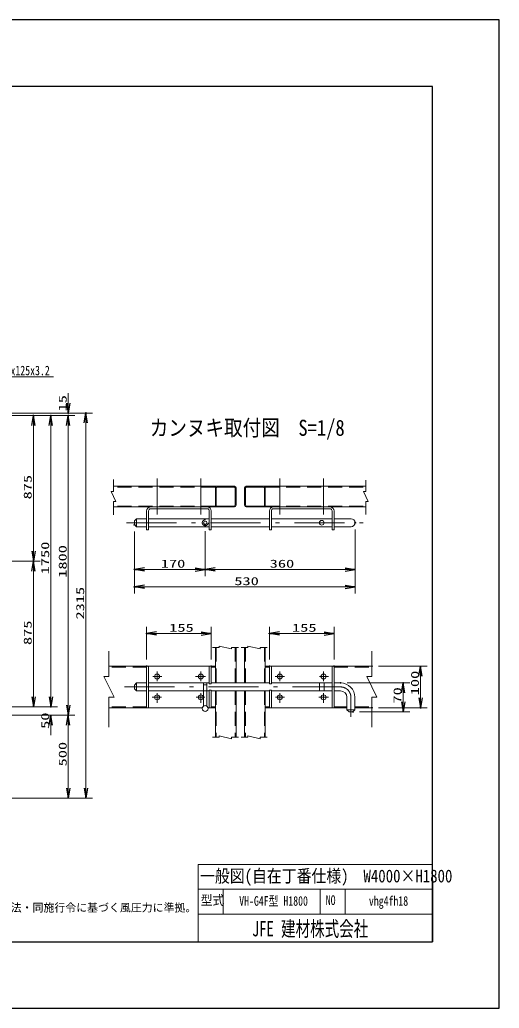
# Model space of a CAD drawing. Units: millimetres, scale not verified, with parts at other scales. Extents: x -4200 to 4200, y -2970 to 2970.
# Drawn here: x 1321 to 4200, y -2970 to 2970 of the extents above; entities that cross this region are included whole.
import ezdxf
from ezdxf.enums import TextEntityAlignment as Align

# ---------------------------------------------------------------- set-up
doc = ezdxf.new("R2010")
doc.units = ezdxf.units.MM
doc.header["$LTSCALE"] = 10
doc.header["$PDMODE"] = 32
doc.header["$PDSIZE"] = 5
doc.linetypes.add('USER1', pattern=[50.5, 30, -9, 2.5, -9])
doc.linetypes.add('USER2', pattern=[12.6, 8.4, -4.2])
for name, color, linetype, lineweight in [('0-0_1', 7, 'Continuous', 9), ('0-1_2', 4, 'Continuous', 18), ('0-2_0', 7, 'Continuous', 25), ('0-8_22', 7, 'Continuous', 9), ('0-A_D-TTL-TXT', 2, 'Continuous', 25)]:
    doc.layers.add(name, color=color, linetype=linetype, lineweight=lineweight)
for name, color, linetype in [('0-3_Defpoints', 7, 'Continuous'), ('0-7_32', 7, 'Continuous'), ('0-9_33', 3, 'Continuous')]:
    doc.layers.add(name, color=color, linetype=linetype)
doc.styles.add('ＭＳ ゴシック', font='')
doc.styles.get('ＭＳ ゴシック').set_extended_font_data('MS Gothic')

# ---------------------------------------------------------------- blocks, each defined once
blk = doc.blocks.new('_OPEN')
at = {"layer": '0-2_0'}
blk.add_line((-10, 1.667), (0, 0), dxfattribs=at)
blk.add_lwpolyline([(-10, -1.667), (0, 0), (-10, 0)], dxfattribs=at)

msp = doc.modelspace()

# ---------------------------------------------------------------- linework, layer by layer
at = {"layer": '0-0_1', "lineweight": 30}
for p, q in [((4199.95, -2969.73), (4199.95, 2969.77)), ((3799.45, 2569.77), (-3799.55, 2569.77)), ((3799.45, 2569.77), (3799.95, 2569.27)), ((3799.95, -2569.73), (3799.95, 2569.27)), ((3799.95, -2201.94), (3799.95, -2570.23)), ((-3799.55, -2570.23), (3799.45, -2570.23)), ((3799.95, -2569.73), (3799.45, -2570.23)), ((-4200.05, -2969.73), (4199.95, -2969.73))]:
    msp.add_line(p, q, dxfattribs=at)
at = {"layer": '0-0_1'}
for p, q in [((1007.58, 825.17), (1522.87, 825.17)), ((2506.08, 167.33), (1883.22, 167.33)), ((2495.33, 53.08), (2495.33, 156.58)), ((2501.08, 53.08), (2501.08, 156.58)), ((2506.08, 167.33), (2609.58, 167.33)), ((2506.08, 161.58), (2609.58, 161.58)), ((2614.58, 156.58), (2614.58, 53.08)), ((2620.33, 156.58), (2620.33, 53.08)), ((2670.33, 156.58), (2670.33, 53.08)), ((2676.08, 156.58), (2676.08, 53.08)), ((2784.58, 167.33), (2681.08, 167.33)), ((2784.58, 161.58), (2681.08, 161.58)), ((2784.58, 167.33), (3399.41, 167.33)), ((2789.58, 53.08), (2789.58, 156.58)), ((2795.33, 53.08), (2795.33, 156.58)), ((2506.08, 42.33), (1883.22, 42.33)), ((2082.8, 18.58), (2082.8, -95.17)), ((2094.05, 18.58), (2094.05, -95.17)), ((2446.55, 42.33), (2106.55, 42.33)), ((2446.55, 31.08), (2106.55, 31.08)), ((2459.05, -95.17), (2459.05, 18.58)), ((2470.3, -95.17), (2470.3, 18.58)), ((2609.58, 48.08), (2506.08, 48.08)), ((2609.58, 42.33), (2506.08, 42.33)), ((2681.08, 48.08), (2784.58, 48.08)), ((2681.08, 42.33), (2784.58, 42.33)), ((2784.58, 42.33), (3399.41, 42.33)), ((2820.35, -95.17), (2820.35, 18.58)), ((2831.6, -95.17), (2831.6, 18.58)), ((2845.6, 42.33), (3147.58, 42.33)), ((2845.6, 31.08), (3185.6, 31.08)), ((3146.08, 42.33), (3184.1, 42.33)), ((3196.6, 18.58), (3196.6, -95.17)), ((3207.85, 18.58), (3207.85, -95.17)), ((2009.26, -41.42), (2021.76, -28.92)), ((2009.26, -63.92), (2009.26, -41.42)), ((2021.76, -28.92), (2082.8, -28.92)), ((2094.05, -28.92), (2459.05, -28.92)), ((2470.3, -28.92), (2820.35, -28.92)), ((2831.6, -28.92), (3196.6, -28.92)), ((3207.85, -28.92), (3310.51, -28.92)), ((2021.76, -76.42), (2082.8, -76.42)), ((2094.05, -95.17), (2082.8, -95.17)), ((2094.05, -76.42), (2459.05, -76.42)), ((2470.3, -95.17), (2459.05, -95.17)), ((2470.3, -76.42), (2820.35, -76.42)), ((2820.35, -95.17), (2831.6, -95.17)), ((2831.6, -76.42), (3196.6, -76.42)), ((3196.6, -95.17), (3207.85, -95.17)), ((3207.85, -76.42), (3310.51, -76.42)), ((2495.33, -802.19), (2495.33, -1015.26)), ((2620.33, -802.19), (2620.33, -1015.26)), ((2670.33, -802.19), (2670.33, -1015.26)), ((2795.33, -802.19), (2795.33, -1014.01)), ((2495.33, -914.01), (1856.65, -914.01)), ((2094.05, -914.01), (2094.05, -1164.01)), ((2459.05, -1020.26), (2459.05, -914.01)), ((2795.33, -914.01), (3434.89, -914.01)), ((2831.6, -1020.26), (2831.6, -914.01)), ((3196.6, -914.01), (3196.6, -1164.01)), ((2009.26, -1027.76), (2021.76, -1015.26)), ((2009.26, -1050.26), (2009.26, -1027.76)), ((2021.76, -1062.76), (2009.26, -1050.26)), ((2021.76, -1015.26), (2082.8, -1015.26)), ((2094.05, -1015.26), (2459.05, -1015.26)), ((2094.05, -1062.76), (2459.05, -1062.76)), ((2424.26, -1064.01), (2424.26, -1154.65)), ((2444.26, -1064.01), (2444.26, -1154.65)), ((2459.05, -1020.26), (2470.3, -1020.26)), ((2459.05, -1057.76), (2470.3, -1057.76)), ((2459.05, -1164.01), (2459.05, -1057.76)), ((2470.3, -1015.26), (2820.35, -1015.26)), ((2470.3, -1062.76), (2820.35, -1062.76)), ((2495.33, -1062.76), (2495.33, -1341.52)), ((2620.33, -1062.76), (2620.33, -1341.52)), ((2670.33, -1062.76), (2670.33, -1341.52)), ((2795.33, -1064.01), (2795.33, -1341.52)), ((2820.35, -1020.26), (2831.6, -1020.26)), ((2820.35, -1057.76), (2831.6, -1057.76)), ((2831.6, -1015.26), (3196.6, -1015.26)), ((2831.6, -1164.01), (2831.6, -1057.76)), ((2831.6, -1062.76), (3196.6, -1062.76)), ((3207.85, -1015.26), (3246.76, -1015.26)), ((3207.85, -1062.76), (3246.76, -1062.76)), ((3285.51, -1101.51), (3285.51, -1176.51)), ((3333.01, -1101.51), (3333.01, -1176.51)), ((2417.49, -1164.01), (1856.65, -1164.01)), ((2495.33, -1164.01), (2451.03, -1164.01)), ((2795.33, -1164.01), (3285.51, -1164.01)), ((3285.51, -1176.51), (3333.01, -1176.51)), ((3285.51, -1176.51), (3298.01, -1189.01)), ((3320.51, -1189.01), (3333.01, -1176.51)), ((3333.01, -1164.01), (3434.89, -1164.01)), ((3320.51, -1189.01), (3298.01, -1189.01))]:
    msp.add_line(p, q, dxfattribs=at)
at = {"layer": '0-0_1', "linetype": 'USER1'}
for p, q in [((2145.3, -2.86), (2145.3, 212.47)), ((2407.8, -2.86), (2407.8, 212.47)), ((2882.85, -2.86), (2882.85, 212.47)), ((3145.35, -2.86), (3145.35, 212.47)), ((1961.37, -52.67), (3382.14, -52.67)), ((2145.3, -1003.46), (2145.3, -947.17)), ((2407.8, -1003.46), (2407.8, -947.17)), ((2882.85, -1003.46), (2882.85, -947.17)), ((3145.35, -1003.46), (3145.35, -947.17)), ((2173.7, -976.51), (2119.17, -976.51)), ((2437.02, -976.51), (2376.26, -976.51)), ((2854.84, -976.51), (2909.76, -976.51)), ((3120.11, -976.51), (3175.03, -976.51)), ((1949.32, -1039.01), (3244.53, -1039.01)), ((2171.36, -1101.51), (2115.66, -1101.51)), ((2145.3, -1135.17), (2145.3, -1076.01)), ((2433.13, -1101.51), (2380.15, -1101.51)), ((2407.8, -1135.17), (2407.8, -1076.01)), ((2856.01, -1101.51), (2911.52, -1101.51)), ((2882.85, -1135.17), (2882.85, -1076.01)), ((3117.19, -1101.51), (3175.03, -1101.51)), ((3145.35, -1135.17), (3145.35, -1076.01)), ((3309.26, -1101.51), (3309.26, -1219.29))]:
    msp.add_line(p, q, dxfattribs=at)
at = {"layer": '0-0_1', "linetype": 'USER2'}
for p, q in [((2496.56, 161.58), (1883.22, 161.58)), ((2794.09, 161.58), (3399.41, 161.58)), ((2496.56, 48.08), (1883.22, 48.08)), ((2794.09, 48.08), (3399.41, 48.08)), ((2501.08, -802.19), (2501.08, -1015.26)), ((2614.58, -802.19), (2614.58, -1015.26)), ((2676.08, -802.19), (2676.08, -1015.26)), ((2789.58, -802.19), (2789.58, -1015.26)), ((2082.8, -919.76), (1856.65, -919.76)), ((2495.33, -919.76), (2470.3, -919.76)), ((2795.33, -919.76), (2820.35, -919.76)), ((3207.85, -919.76), (3434.89, -919.76)), ((2424.26, -1015.26), (2424.26, -1064.01)), ((2444.26, -1026.51), (2424.26, -1026.51)), ((2444.26, -1064.01), (2444.26, -1015.26)), ((2501.08, -1062.76), (2501.08, -1341.52)), ((2614.58, -1062.76), (2614.58, -1341.52)), ((2676.08, -1062.76), (2676.08, -1341.52)), ((2789.58, -1062.76), (2789.58, -1341.52)), ((3120.51, -1015.26), (3120.51, -1062.76)), ((3148.01, -1015.26), (3148.01, -1062.76)), ((2082.8, -1158.26), (1856.65, -1158.26)), ((2495.33, -1158.26), (2470.3, -1158.26)), ((2795.33, -1158.26), (2820.35, -1158.26)), ((3207.85, -1158.26), (3285.51, -1158.26)), ((3333.01, -1158.26), (3434.89, -1158.26))]:
    msp.add_line(p, q, dxfattribs=at)
at = {"layer": '0-0_1', "lineweight": 30}
msp.add_lwpolyline([(4199.95, -2969.73), (4199.95, 2969.77), (-4200.05, 2969.77)], dxfattribs=at)
at = {"layer": '0-0_1'}
for points in [[(1883.22, 206.5), (1883.22, 134.37), (1868.9, 134.37), (1897.55, 75.25), (1883.22, 75.25), (1883.22, -5.94)], [(3399.41, 202.37), (3399.41, 134.37), (3385.09, 134.37), (3413.73, 75.25), (3399.41, 75.25), (3399.41, -2.44)], [(2021.76, -28.92), (2021.76, -76.42), (2009.26, -63.92)], [(1856.65, -823.74), (1856.65, -976.8), (1825.87, -976.8), (1887.43, -1101.21), (1856.65, -1101.21), (1856.65, -1280.6)], [(2477.8, -802.19), (2518.76, -802.19), (2518.76, -793.24), (2592.42, -811.14), (2592.42, -802.19), (2634.07, -802.19)], [(2650.08, -802.19), (2691.03, -802.19), (2691.03, -793.24), (2764.69, -811.14), (2764.69, -802.19), (2806.34, -802.19)], [(3434.89, -823.74), (3434.89, -976.8), (3404.11, -976.8), (3465.67, -1101.21), (3434.89, -1101.21), (3434.89, -1280.6)], [(2470.3, -1020.26), (2470.3, -914.01), (2082.8, -914.01), (2082.8, -1164.01), (2417.49, -1164.01)], [(2820.35, -1020.26), (2820.35, -914.01), (3207.85, -914.01), (3207.85, -1164.01), (2820.35, -1164.01), (2820.35, -1057.76)], [(2021.76, -1015.26), (2021.76, -1062.76), (2082.8, -1062.76)], [(2451.03, -1164.01), (2470.3, -1164.01), (2470.3, -1057.76)], [(2477.8, -1341.52), (2518.76, -1341.52), (2518.76, -1332.57), (2592.42, -1350.48), (2592.42, -1341.52), (2634.07, -1341.52)], [(2650.08, -1341.52), (2691.03, -1341.52), (2691.03, -1332.57), (2764.69, -1350.48), (2764.69, -1341.52), (2806.34, -1341.52)]]:
    msp.add_lwpolyline(points, dxfattribs=at)
at = {"layer": '0-0_1', "linetype": 'USER2'}
msp.add_circle((2434.25, -52.89), 17.5, dxfattribs=at)
at = {"layer": '0-0_1'}
for centre, radius in [((2434.26, -52.67), 10), ((3134.26, -52.67), 13.75), ((2145.3, -976.51), 15), ((2407.8, -976.51), 15), ((2882.85, -976.51), 15), ((3145.35, -976.51), 15), ((2145.3, -1101.51), 15), ((2407.8, -1101.51), 15), ((2882.85, -1101.51), 15), ((3145.35, -1101.51), 15), ((2434.26, -1169.01), 17.5)]:
    msp.add_circle(centre, radius, dxfattribs=at)
for centre, radius, start, end in [((2506.08, 156.58), 10.75, 90, 180), ((2506.08, 156.58), 5, 90, 180), ((2609.58, 156.58), 10.75, 0, 90), ((2609.58, 156.58), 5, 0, 90), ((2681.08, 156.58), 10.75, 90, 180), ((2681.08, 156.58), 5, 90, 180), ((2784.58, 156.58), 10.75, 0, 90), ((2784.58, 156.58), 5, 0, 90), ((2106.55, 18.58), 23.75, 90, 180), ((2106.55, 18.58), 12.5, 90, 180), ((2446.55, 18.58), 23.75, 0, 90), ((2446.55, 18.58), 12.5, 0, 90), ((2506.08, 53.08), 10.75, 180, 270), ((2506.08, 53.08), 5, 180, 270), ((2609.58, 53.08), 5, 270, 0), ((2609.58, 53.08), 10.75, 270, 0), ((2681.08, 53.08), 10.75, 180, 270), ((2681.08, 53.08), 5, 180, 270), ((2784.58, 53.08), 10.75, 270, 0), ((2784.58, 53.08), 5, 270, 0), ((2844.1, 18.58), 23.75, 90, 180), ((2844.1, 18.58), 12.5, 90, 180), ((3184.1, 18.58), 23.75, 0, 90), ((3184.1, 18.58), 12.5, 0, 90), ((3310.51, -52.67), 23.75, 270, 90), ((3246.76, -1101.51), 86.25, 0, 90), ((3246.76, -1101.51), 38.75, 0, 90)]:
    msp.add_arc(centre, radius, start, end, dxfattribs=at)
at = {"layer": '0-0_1', "linetype": 'USER1'}
msp.add_arc((3246.76, -1101.51), 62.5, 0, 90, dxfattribs=at)
at = {"layer": '0-1_2'}
for p, q in [((1612.42, 666.88), (1612.42, 726.88)), ((889.92, 606.88), (1757.42, 606.88)), ((889.92, 606.88), (1652.42, 606.88)), ((744.92, 591.88), (1442.42, 591.88)), ((744.92, 591.88), (1652.42, 591.88)), ((764.92, 591.88), (1547.42, 591.88)), ((784.92, 591.88), (1652.42, 591.88)), ((1717.42, -1648.12), (1717.42, 546.88)), ((1402.42, -223.12), (1402.42, 531.88)), ((1507.42, -1098.12), (1507.42, 531.88)), ((1612.42, -1148.12), (1612.42, 531.88)), ((1612.42, 531.88), (1612.42, 471.88)), ((2009.26, -105.17), (2009.26, -372.69)), ((2009.26, -105.17), (2009.26, -477.69)), ((2434.26, -102.67), (2434.26, -372.69)), ((2434.26, -102.67), (2434.26, -372.69)), ((3334.26, -92.43), (3334.26, -477.69)), ((3334.26, -92.67), (3334.26, -372.69)), ((827.42, -283.12), (1442.42, -283.12)), ((928.84, -283.12), (1442.42, -283.12)), ((1402.42, -1098.12), (1402.42, -343.12)), ((2374.26, -332.69), (2069.26, -332.69)), ((3274.26, -332.69), (2494.26, -332.69)), ((3274.26, -437.69), (2069.26, -437.69)), ((2082.8, -874.01), (2082.8, -677.77)), ((2470.3, -874.01), (2470.3, -677.77)), ((2820.35, -874.01), (2820.35, -677.77)), ((3207.85, -874.01), (3207.85, -677.77)), ((2410.3, -717.77), (2142.8, -717.77)), ((3147.85, -717.77), (2880.35, -717.77)), ((3474.89, -914.01), (3767.93, -914.01)), ((3727.93, -974.01), (3727.93, -1104.01)), ((1507.42, -1098.12), (1507.42, -1038.12)), ((3286.76, -1014.01), (3662.93, -1014.01)), ((3622.93, -1129.01), (3622.93, -1074.01)), ((827.42, -1158.12), (1442.42, -1158.12)), ((857.42, -1158.12), (1547.42, -1158.12)), ((857.42, -1158.12), (1547.42, -1158.12)), ((3474.89, -1164.01), (3767.93, -1164.01)), ((1127.42, -1208.12), (1652.42, -1208.12)), ((1127.42, -1208.12), (1547.42, -1208.12)), ((1287.42, -1208.12), (1652.42, -1208.12)), ((3361.76, -1189.01), (3662.93, -1189.01)), ((1507.42, -1268.12), (1507.42, -1328.12)), ((1612.42, -1648.12), (1612.42, -1268.12)), ((889.92, -1708.12), (1757.42, -1708.12)), ((889.92, -1708.12), (1652.42, -1708.12))]:
    msp.add_line(p, q, dxfattribs=at)
at = {"layer": '0-3_Defpoints'}
for p in [(1402.42, 591.88), (1507.42, 591.88), (1612.42, 606.88), (1612.42, 591.88), (1717.42, 606.88), (3334.26, -52.43), (3334.26, -52.67), (2009.26, -65.17), (2434.26, -62.67), (1402.42, -283.12), (2009.26, -332.69), (2434.26, -332.69), (2009.26, -437.69), (2082.8, -717.77), (2820.35, -717.77), (2082.8, -914.01), (2470.3, -914.01), (2820.35, -914.01), (3207.85, -914.01), (3434.89, -914.01), (3246.76, -1014.01), (3622.93, -1014.01), (1507.42, -1158.12), (3321.76, -1189.01), (3434.89, -1164.01), (3727.93, -1164.01), (1612.42, -1208.12)]:
    msp.add_point(p, dxfattribs=at)
at = {"layer": '0-8_22'}
for p, q in [((2392.34, -2105.23), (2392.34, -2570.23)), ((2392.34, -2105.23), (3799.95, -2105.23)), ((2392.34, -2255.23), (3799.95, -2255.23)), ((2542.34, -2255.23), (2542.34, -2405.23)), ((3124.95, -2255.23), (3124.95, -2405.23)), ((3274.95, -2255.23), (3274.95, -2405.23)), ((2392.34, -2405.23), (3799.95, -2405.23))]:
    msp.add_line(p, q, dxfattribs=at)

# ---------------------------------------------------------------- block references
at = {"layer": '0-1_2', "xscale": 6, "yscale": 6}
for p, rotation in [((1612.42, 606.88), 270), ((1717.42, 606.88), 90), ((1402.42, 591.88), 90), ((1507.42, 591.88), 90), ((1612.42, 591.88), 90), ((1612.42, 591.88), 90), ((1402.42, -283.12), 270), ((1402.42, -283.12), 90), ((2009.26, -332.69), 180), ((2434.26, -332.69), 180), ((2009.26, -437.69), 180), ((2082.8, -717.77), 180), ((2820.35, -717.77), 180), ((3727.93, -914.01), 90), ((3622.93, -1014.01), 90), ((1402.42, -1158.12), 270), ((1507.42, -1158.12), 270), ((1507.42, -1158.12), 270), ((3727.93, -1164.01), 270), ((1612.42, -1208.12), 270), ((3622.93, -1189.01), 270), ((1507.42, -1208.12), 90), ((1612.42, -1208.12), 90), ((1612.42, -1708.12), 270), ((1717.42, -1708.12), 270)]:
    msp.add_blockref('_OPEN', p, dxfattribs=dict(at, rotation=rotation))
for p in [(2434.26, -332.69), (3334.26, -332.69), (3334.26, -437.69), (2470.3, -717.77), (3207.85, -717.77)]:
    msp.add_blockref('_OPEN', p, dxfattribs=at)

# ---------------------------------------------------------------- texts
at = {"layer": '0-0_1', "style": 'ＭＳ ゴシック'}
for s, height, width, p in [('門柱 □125x125x3.2', 57.73, 0.75, (970.25, 816.18)), ('カンヌキ取付図\u3000S=1/8', 96.21, 0.85, (2101.41, 441.12)), ('一般図(自在丁番仕様)\u3000W4000×H1800', 76.97, 0.85, (2403.27, -2236.6))]:
    msp.add_text(s, height=height, dxfattribs=dict(at, width=width)).set_placement(p, align=Align.BOTTOM_LEFT)
at = {"layer": '0-1_2', "style": 'ＭＳ ゴシック', "width": 1.5}
for s, p in [('15', (1616.67, 616.5)), ('875', (1406.67, 87.71)), ('1750', (1511.67, -362.29)), ('1800', (1616.67, -383.12)), ('2315', (1721.67, -633.96)), ('875', (1406.67, -787.29)), ('100', (3732.18, -1089.01)), ('70', (3627.18, -1139.01)), ('50', (1511.67, -1291.17)), ('500', (1616.67, -1516.46))]:
    msp.add_text(s, height=48.09, rotation=90, dxfattribs=at).set_placement(p, align=Align.BOTTOM_LEFT)
for s, p in [('170', (2167.59, -336.94)), ('360', (2821.76, -336.94)), ('530', (2609.26, -441.94)), ('155', (2218.22, -722.02)), ('155', (2955.77, -722.02))]:
    msp.add_text(s, height=48.09, dxfattribs=at).set_placement(p, align=Align.BOTTOM_LEFT)
at = {"layer": '0-7_32', "style": 'ＭＳ ゴシック', "width": 0.7}
msp.add_text('JFE 建材株式会社', height=91.4, dxfattribs=at).set_placement((2715.78, -2565.04), align=Align.BOTTOM_LEFT)
at = {"layer": '0-8_22', "style": 'ＭＳ ゴシック'}
for s, width, p in [('型式', 0.9, (2407.24, -2366.83)), ('NO', 0.75, (3158.38, -2366.75))]:
    msp.add_text(s, height=57.7, dxfattribs=dict(at, width=width)).set_placement(p, align=Align.BOTTOM_LEFT)
at = {"layer": '0-9_33', "style": 'ＭＳ ゴシック', "width": 0.75}
for s, p in [('VH-G4F型 H1800', (2638.65, -2371.34)), ('vhg4fh18', (3417.45, -2371.34))]:
    msp.add_text(s, height=57.73, dxfattribs=at).set_placement(p, align=Align.BOTTOM_LEFT)
at = {"layer": '0-A_D-TTL-TXT', "color": 7, "style": 'ＭＳ ゴシック'}
msp.add_text('（設計条件）風荷重：昭和57年改正 建築基準法・同施行令に基づく風圧力に準拠。', height=48.09, dxfattribs=at).set_placement((-78.26, -2403.84), align=Align.BOTTOM_LEFT)

doc.saveas('drawing.dxf')
